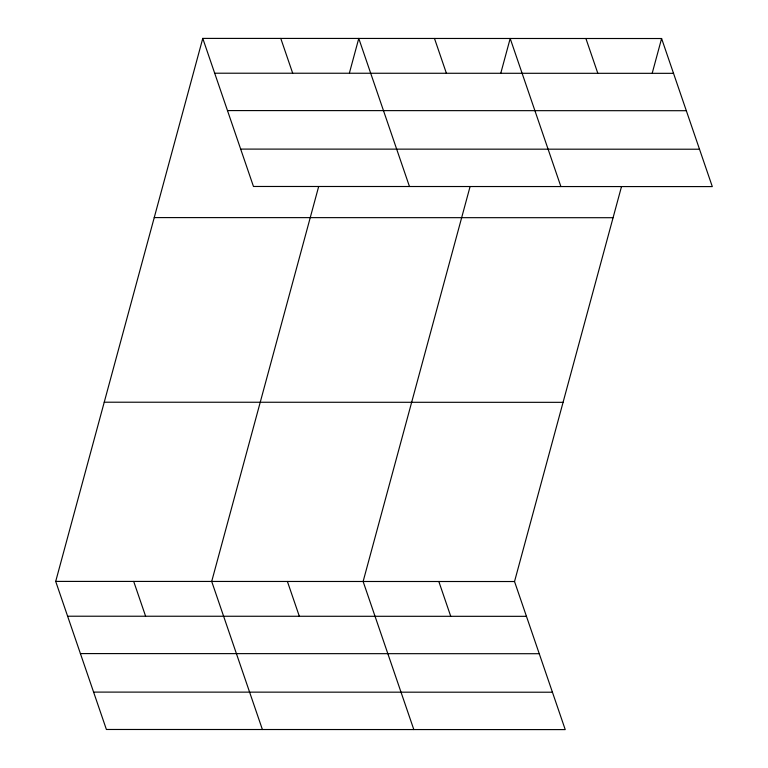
<?xml version="1.0" encoding="UTF-8"?>
<svg xmlns="http://www.w3.org/2000/svg" width="768" height="768" viewBox="0 0 768 768"><rect width="100%" height="100%" fill="white"/><g stroke="black" fill="none" stroke-linecap="round" stroke-linejoin="round"><path stroke-width="1.15" d="M621.475 186.701L514.531 581.53L565.229 729.6L106.397 729.475L55.699 581.405L202.771 38.4L661.603 38.525L712.301 186.595L253.469 186.47L202.771 38.4M318.643 186.614L211.699 581.443L262.397 729.523M349.44 72.902L358.771 38.438L409.469 186.518M470.054 186.662L363.12 581.482L413.818 729.562M500.861 72.941L510.192 38.486L560.89 186.557M652.272 72.979L661.603 38.525M214.685 73.21L673.526 73.334M227.482 110.582L686.323 110.707M240.672 149.098L699.504 149.222M154.234 217.594L613.075 217.709M104.227 402.211L563.069 402.336M55.699 581.405L514.531 581.53M67.613 616.214L526.445 616.33M80.41 653.587L539.242 653.712M93.6 692.102L552.432 692.218M585.898 38.506L597.821 73.306M434.486 38.458L446.4 73.267M280.771 38.419L292.694 73.229M438.826 581.501L450.739 616.31M287.405 581.462L299.328 616.272M133.699 581.424L145.613 616.234"/></g></svg>
